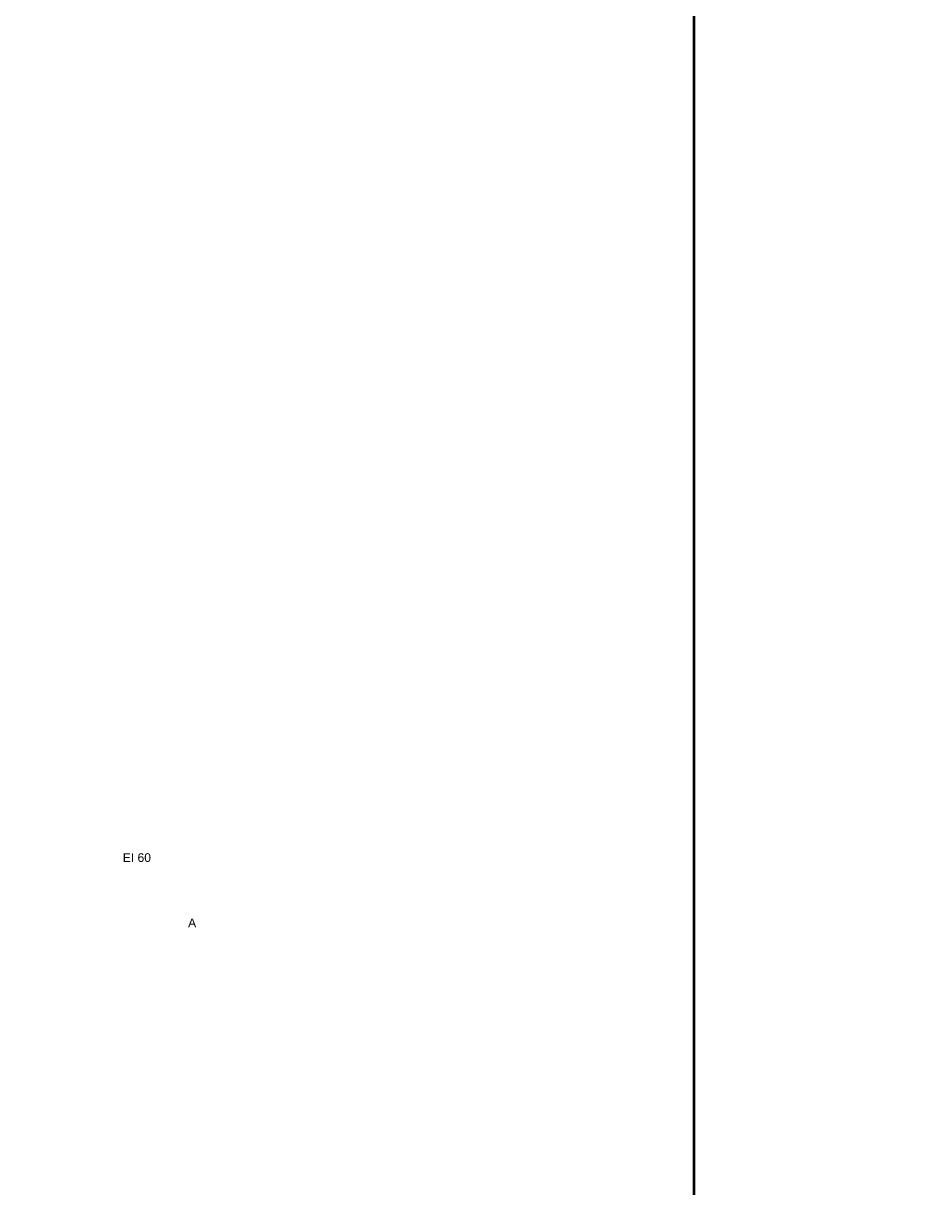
# Model space of a CAD drawing. Extents: x 6529560 to 6558080, y 5579316 to 5588131.
# Drawn here: x 6543872.23 to 6543898.08, y 5579512.1 to 5579545.66 of the extents above; entities that cross this region are included whole.
import ezdxf

# ---------------------------------------------------------------- set-up
doc = ezdxf.new("R2010")
doc.units = 0
doc.header["$MEASUREMENT"] = 0
doc.layers.get('0').update_dxf_attribs({"color": 2, "linetype": 'CONTINUOUS', "lineweight": 5})
for name, color, linetype, lineweight in [('arch_opisy', 20, 'CONTINUOUS', 13), ('arch_powierzchnia', 6, 'CONTINUOUS', 35), ('arch_wymiary', 2, 'CONTINUOUS', 13)]:
    doc.layers.add(name, color=color, linetype=linetype, lineweight=lineweight)
doc.styles.add('ARIAL', font='arial.ttf')
doc.styles.add('ROMANS', font='romans.shx', dxfattribs={"width": 0.8})
doc.dimstyles.new('D-GB-50', dxfattribs={"dimscale": 50, "dimtxt": 2.5, "dimasz": 2.5, "dimexe": 1, "dimexo": 2, "dimtad": 1, "dimdec": 0, "dimtxsty": 'ROMANS', "dimblk": 'OBLIQUE', "dimcen": 2.5, "dimdle": 1, "dimclrd": 256, "dimclre": 256, "dimclrt": 2, "dimadec": 0, "dimazin": 0, "dimtfac": 1, "dimtdec": 0, "dimtix": 1, "dimtmove": 2, "dimatfit": 3, "dimfxl": 1, "dimarcsym": 0})

# ---------------------------------------------------------------- blocks, each defined once
blk = doc.blocks.new('_OBLIQUE')
at = {"color": 0, "linetype": 'ByBlock', "lineweight": -2}
blk.add_line((-0.5, -0.5), (0.5, 0.5), dxfattribs=at)

msp = doc.modelspace()

# ---------------------------------------------------------------- linework, layer by layer
at = {"layer": 'arch_powierzchnia'}
msp.add_lwpolyline([(6543698.6563, 5579440.4581), (6543891.5767, 5579440.4581), (6543891.5767, 5579693.1461), (6543698.6563, 5579693.1461)], close=True, dxfattribs=at)

# ---------------------------------------------------------------- texts
at = {"layer": 'arch_opisy', "linetype": 'Continuous', "extrusion": (-4.94824e-09, 8.03157e-10, 1), "insert": (6543875.915, 5579521.7399, 12.3152), "char_height": 0.25, "attachment_point": 3, "text_direction": (1, -0.000102, 0), "style": 'ARIAL'}
msp.add_mtext_dynamic_manual_height_columns('\\pi0.23542;EI 60', width=16.300417, gutter_width=12.5, heights=[0], dxfattribs=at)
at = {"layer": 'arch_wymiary', "extrusion": (-4.94824e-09, 8.03157e-10, 1), "insert": (6543877.2176, 5579519.8585, 19.6175), "char_height": 0.25, "attachment_point": 3, "text_direction": (1, -0.000102, 0), "style": 'ARIAL'}
msp.add_mtext_dynamic_manual_height_columns('\\pi0.23542;A', width=16.300417, gutter_width=12.5, heights=[0], dxfattribs=at)

# ---------------------------------------------------------------- leaders
at = {"color": 1}
msp.add_leader([(6543807.9328, 5579535.0595, -14.4258), (6543808.7702, 5579536.5599, -14.4258), (6543816.3451, 5579536.5599, -14.4258)], dimstyle='D-GB-50', override={"dimclrd": 0}, dxfattribs=at)

doc.saveas('drawing.dxf')
